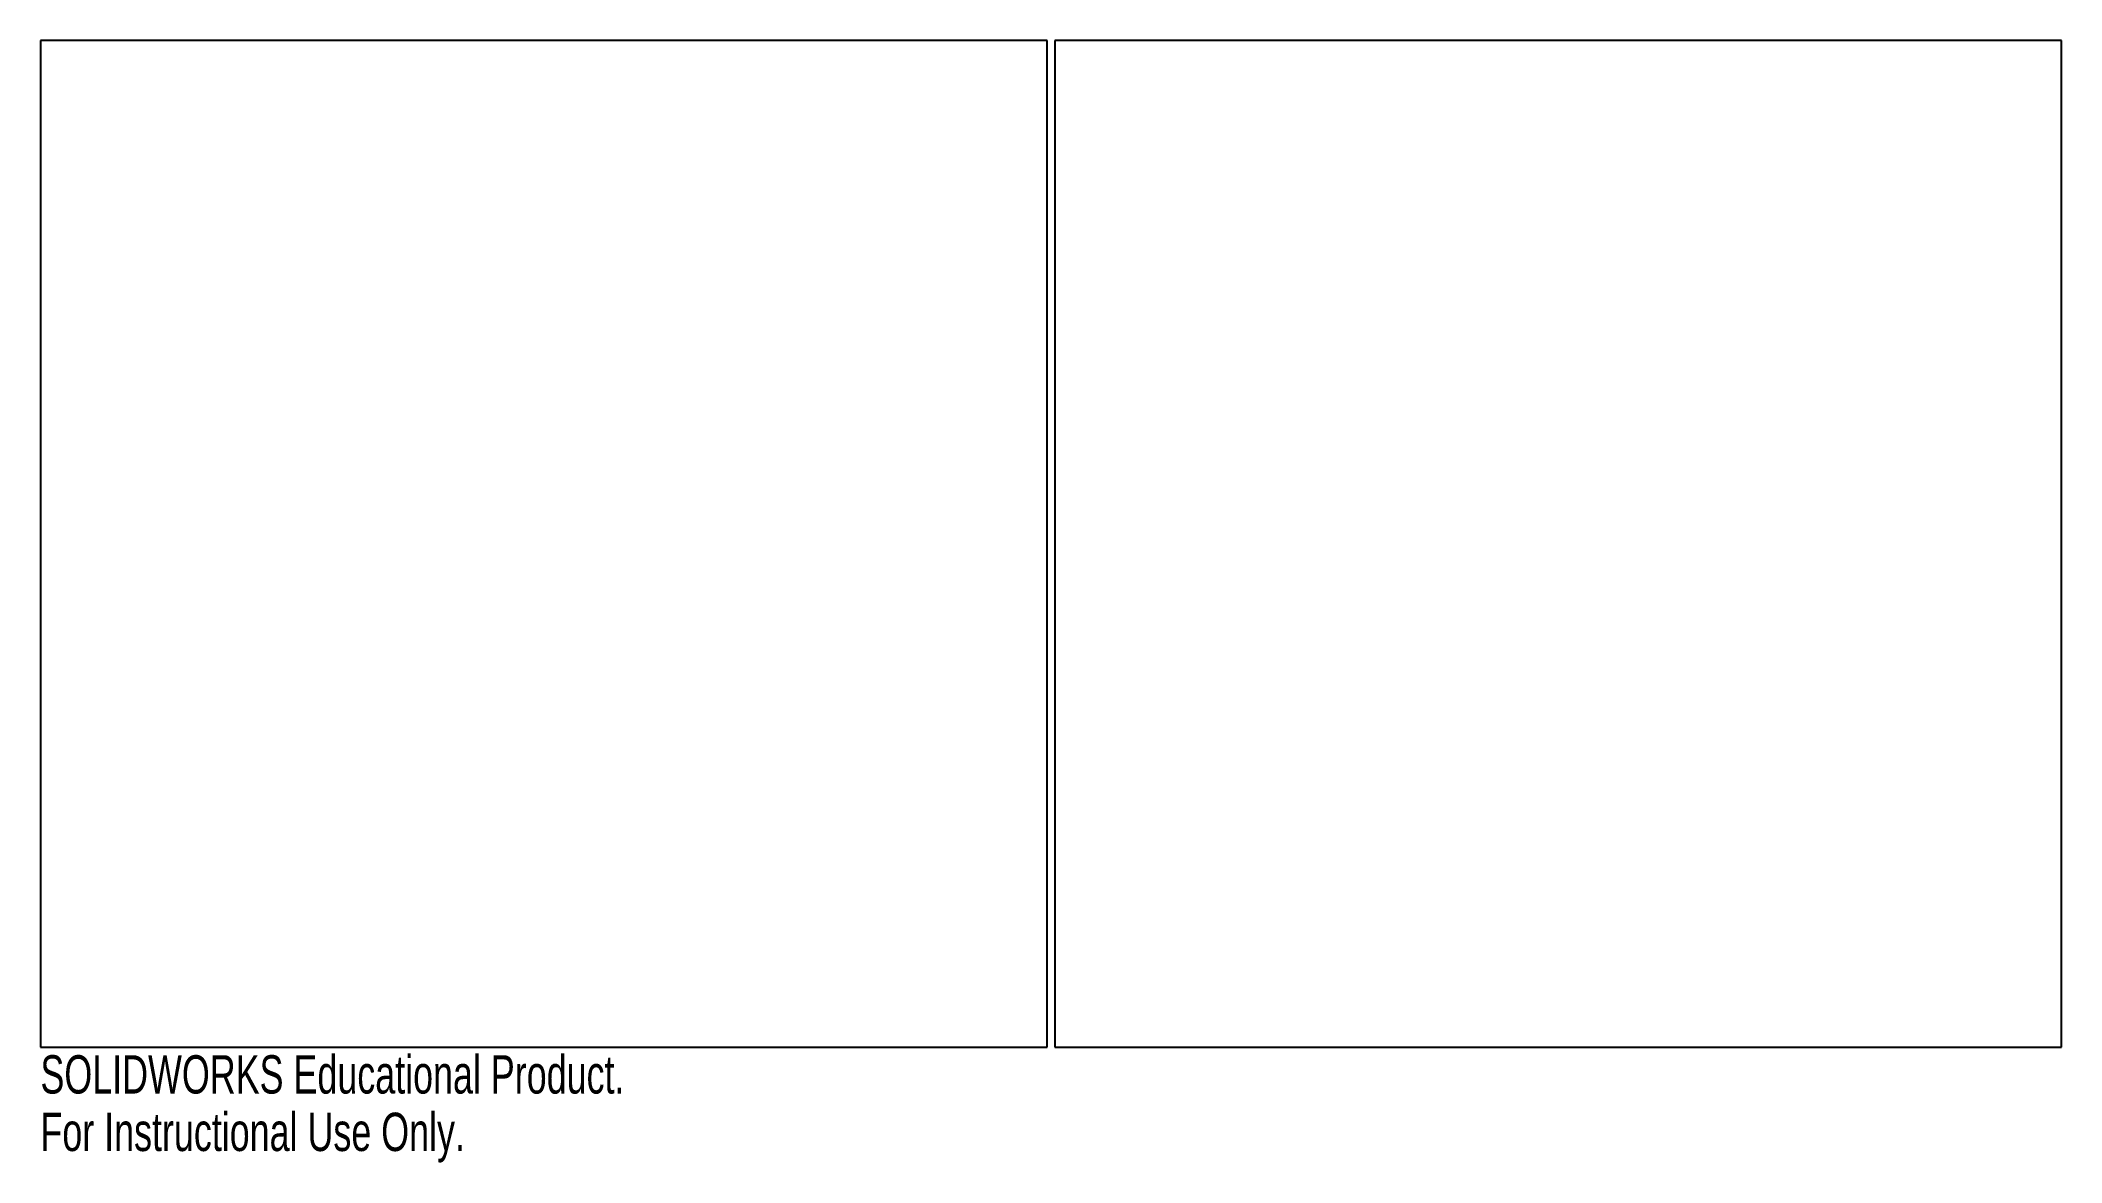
# Model space of a CAD drawing. Header units: millimetres. Extents: x -64 to 192, y -78 to 64.
import ezdxf

# ---------------------------------------------------------------- set-up
doc = ezdxf.new("R2010")
doc.units = ezdxf.units.MM
doc.styles.add('SLDTEXTSTYLE0', font='TXT', dxfattribs={"width": 0.7})

msp = doc.modelspace()

# ---------------------------------------------------------------- linework, layer by layer
at = {"color": 7, "linetype": 'Continuous', "lineweight": 25}
for p, q in [((63.5, 63.5), (-63.5, 63.5)), ((-63.5, 63.5), (-63.5, -63.5)), ((63.5, -63.5), (63.5, 63.5)), ((64.5, 63.5), (64.5, -63.5)), ((191.5, 63.5), (64.5, 63.5)), ((191.5, -63.5), (191.5, 63.5)), ((-63.5, -63.5), (63.5, -63.5)), ((64.5, -63.5), (191.5, -63.5))]:
    msp.add_line(p, q, dxfattribs=at)

# ---------------------------------------------------------------- texts
at = {"color": 7, "linetype": 'Continuous', "char_height": 4.8336, "attachment_point": 1, "style": 'SLDTEXTSTYLE0'}
for s, insert in [('SOLIDWORKS Educational Product.', (-63.5, -64.52)), ('For Instructional Use Only.', (-63.5, -71.77))]:
    msp.add_mtext(s, dxfattribs=dict(at, insert=insert))

doc.saveas('drawing.dxf')
